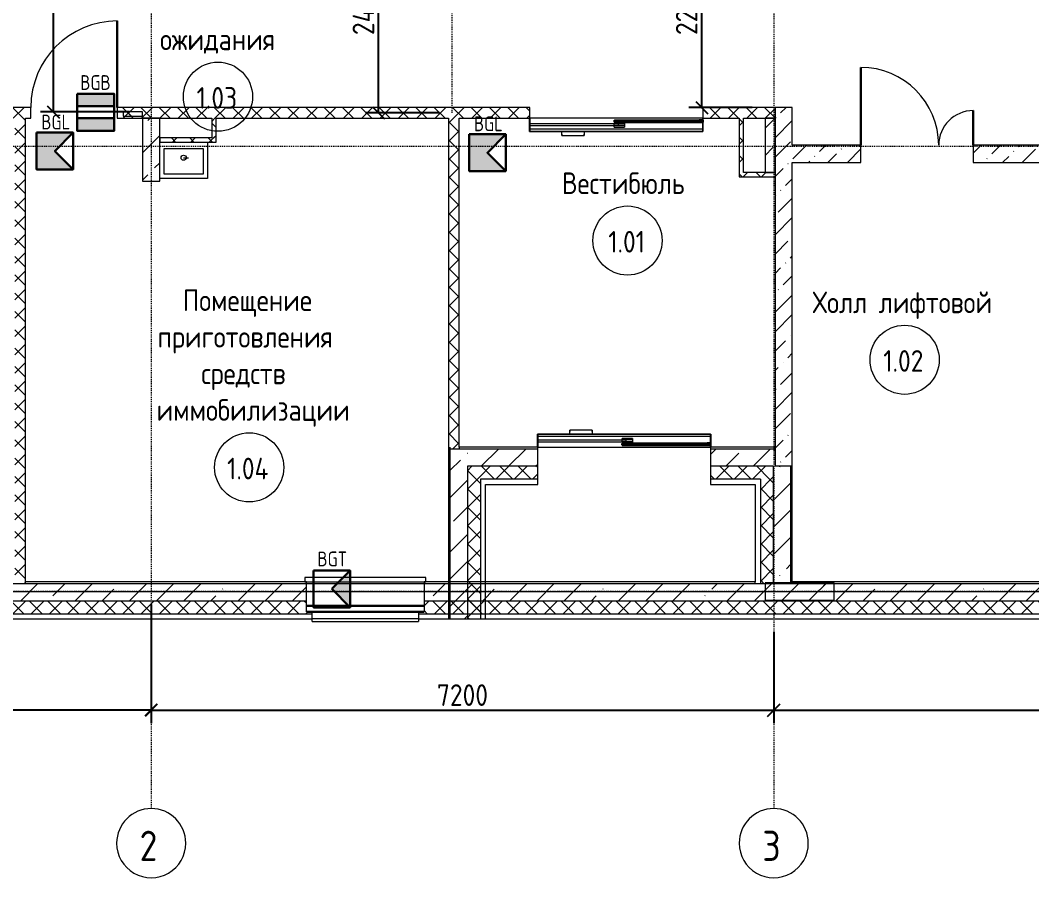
# Model space of a CAD drawing. Header units: millimetres. Extents: x -174154 to -170572, y -111302 to -109817.
# Drawn here: x -172474.2 to -172357.2, y -110327.1 to -110227.9 of the extents above; entities that cross this region are included whole.
import ezdxf

# ---------------------------------------------------------------- set-up
doc = ezdxf.new("R2010")
doc.units = ezdxf.units.MM
for name, pattern in [('ACAD_ISO02W100', [15, 12, -3]), ('ADSK_Линия сетки', [21, 12, -3, 3, -3]), ('ADSK_Штрих_ш3 п1_5', [4.5, 3, -1.5])]:
    doc.linetypes.add(name, pattern=pattern)
doc.layers.get('Defpoints').update_dxf_attribs({"color": 70})
for name, color, linetype, lineweight in [('!Подложка', 252, 'ACAD_ISO02W100', 25), ('Двери', 7, 'Continuous', 18), ('Кабель ПС', 20, 'ACAD_ISO02W100', 30), ('Марки помещений', 7, 'Continuous', 18), ('Окна', 7, 'Continuous', 18), ('ОПС', 1, 'Continuous', 30), ('Оси', 7, 'Continuous', 9), ('Остекление', 7, 'Continuous', 30), ('Отлив', 7, 'Continuous', 18), ('Панель', 7, 'Continuous', 18), ('Перекрытия', 7, 'Continuous', 18), ('Подоконник_Верхний брус', 7, 'Continuous', 18), ('ПС', 1, 'Continuous', 50), ('Размеры', 7, 'Continuous', 9), ('Сантехнические приборы', 7, 'Continuous', 18), ('Стены', 7, 'Continuous', 18), ('Стены разрез', 7, 'Continuous', 40), ('Стены штриховка', 7, 'Continuous', 18)]:
    doc.layers.add(name, color=color, linetype=linetype, lineweight=lineweight)
doc.layers.add('_Разделитель помещений_', color=4, linetype='ADSK_Штрих_ш3 п1_5', lineweight=40, true_color=0x00ffff)
doc.layers.add('PRSHEME', color=7, linetype='Continuous')
doc.styles.add('GOST Common', font='GOST Common.ttf', dxfattribs={"width": 0.9, "height": 250})
doc.styles.add('GOST Common_1', font='GOST Common.ttf', dxfattribs={"width": 0.9, "height": 350})
doc.styles.get("Standard").update_dxf_attribs({"font": 'GOST_A.TTF'})
doc.dimstyles.new('ADSK_Проверочный', dxfattribs={"dimscale": 304.8, "dimtxt": 251.428749, "dimasz": 0.463911, "dimexe": 0.492126, "dimexo": 0.492126, "dimgap": 0.164042, "dimtad": 1, "dimdec": 0, "dimdsep": 46, "dimtxsty": 'GOST Common', "dimblk1": 'OBLIQUE', "dimblk2": 'OBLIQUE', "dimsah": 1, "dimcen": 0.09, "dimazin": 0, "dimtfac": 1, "dimtdec": 4, "dimtix": 1, "dimtmove": 0, "dimatfit": 3, "dimfxl": 1, "dimtvp": 1, "dimtolj": 1, "dimtzin": 0, "dimarcsym": 2})
pattern_1 = [(45, (30280, 12305), (-106.066, 106.066), []), (135, (30280, 12305), (-106.066, -106.066), [])]
pattern_2 = [(45, (30280, 12305), (-314.309, 314.309), []), (45, (30594.3, 12305), (-314.309, 314.309), [222.25, -111.125])]
pattern_3 = [(45, (30280, 12305), (-314.309, 314.309), []), (45, (30594.3, 12305), (-314.309, 314.309), [555.625, -111.125, 3.353, -107.772])]
pattern_4 = [(45, (30280, 12305), (84.1903, 308.6967), [396.875, -79.375, 3.353, -76.022])]

# ---------------------------------------------------------------- blocks, each defined once
blk = doc.blocks.new('*U9')
at = {"layer": 'ОПС', "lineweight": 25, "ltscale": 10}
h = blk.add_hatch(color=5, dxfattribs=at)
h.dxf.hatch_style = 1
h.paths.add_polyline_path([(-0.1, 299.7), (-0.1, 0.5), (296.9, 0.5), (148.4, 150.1), (296.9, 299.7)])
at = {"layer": 'ОПС', "color": 5, "ltscale": 100}
blk.add_lwpolyline([(-0.1, 299.7), (296.9, 299.7), (296.9, 0.5), (-0.1, 0.5)], close=True, dxfattribs=at)
blk.add_lwpolyline([(296.9, 299.7), (148.4, 150.1), (296.9, 0.5)], dxfattribs=at)
at = {"layer": 'ПС', "color": 0, "ltscale": 300, "insert": (155.5, 385.2), "char_height": 120, "width": 171.598, "attachment_point": 5, "bg_fill": 3, "box_fill_scale": 1, "bg_fill_color": 256, "bg_fill_transparency": 0}
blk.add_mtext('BGL', dxfattribs=at)
blk = doc.blocks.new('ИОО')
at = {"layer": 'Кабель ПС', "ltscale": 100}
h = blk.add_hatch(color=5, dxfattribs=at)
h.dxf.hatch_style = 1
h.paths.add_polyline_path([(0, 0), (185, -186), (185, 186)])
at = {"layer": 'ОПС', "color": 5, "ltscale": 100}
for p, q in [((185, 186), (0, 0)), ((0, 0), (185, -186))]:
    blk.add_line(p, q, dxfattribs=at)
blk.add_lwpolyline([(-185, 186), (185, 186), (185, -186), (-185, -186)], close=True, dxfattribs=at)
blk = doc.blocks.new('*U8')
at = {"layer": 'Кабель ПС', "color": 20, "xscale": 0.803782661242815, "yscale": 0.803782661242815, "zscale": 0.803782661242815}
blk.add_blockref('ИОО', (148.3, 149.8), dxfattribs=at)
at = {"layer": 'ПС', "color": 0, "ltscale": 300, "insert": (151.5, 393.7), "char_height": 120, "width": 108.005, "attachment_point": 5, "bg_fill": 3, "box_fill_scale": 1, "bg_fill_color": 256, "bg_fill_transparency": 0}
blk.add_mtext('BGT', dxfattribs=at)
blk = doc.blocks.new('*U10')
at = {"layer": 'PRSHEME', "lineweight": 25}
for points in [[(0, 299.7), (298.1, 299.7), (298.1, 198.4), (0, 198.4)], [(0, 102.8), (298.1, 102.8), (298.1, 0), (0, 0)]]:
    blk.add_hatch(color=30, dxfattribs=at).paths.add_polyline_path(points)
at = {"layer": 'PRSHEME', "color": 30, "lineweight": 30}
for p, q in [((0, 198.4), (298.1, 198.4)), ((0, 102.8), (298.1, 102.8))]:
    blk.add_line(p, q, dxfattribs=at)
at = {"layer": 'PRSHEME', "color": 30, "lineweight": 25}
for points in [[(0, 299.7), (298.1, 299.7), (298.1, 198.4), (0, 198.4)], [(0, 102.8), (298.1, 102.8), (298.1, 0), (0, 0)]]:
    blk.add_lwpolyline(points, close=True, dxfattribs=at)
at = {"layer": 'PRSHEME', "color": 30, "lineweight": 30}
blk.add_lwpolyline([(0, 299.7), (298.1, 299.7), (298.1, 0), (0, 0)], close=True, dxfattribs=at)
at = {"layer": 'ПС', "color": 0, "ltscale": 300, "insert": (147.7, 391), "char_height": 120, "width": 178.902, "attachment_point": 5, "bg_fill": 3, "box_fill_scale": 1, "bg_fill_color": 256, "bg_fill_transparency": 0}
blk.add_mtext('BGB', dxfattribs=at)
blk = doc.blocks.new('SlidingDoor-dormakaba-AL501_SingleSliding-WallHosted - Frameless Glass Door - Sliding Right to Left-667233-В_АР_ПЭ_01 Этаж')
at = {"layer": 'Двери'}
for p, q in [((-1003, -368), (-1003, -215)), ((-1003, -215), (-1000, -215)), ((-1000, -215), (-1000, -368)), ((-1000, -368), (-1000, -215)), ((1000, -215), (-1000, -215)), ((1000, -368), (1000, -215)), ((1000, -215), (1003, -215)), ((1000, -215), (1000, -368)), ((1003, -215), (1003, -368)), ((-1003, -343), (-1003, -368)), ((-1000, -343), (-1003, -343)), ((-1000, -368), (-1000, -343)), ((-1000, -343), (-1000, -368)), ((1000, -343), (-1000, -343)), ((25, -238), (-960, -238)), ((-960, -238), (-960, -263)), ((-960, -263), (25, -263)), ((-95, -279), (-95, -273)), ((25, -273), (-95, -273)), ((-95, -300), (-95, -279)), ((-95, -279), (25, -279)), ((-95, -279), (25, -279)), ((-95, -318), (-95, -300)), ((-95, -300), (25, -300)), ((-95, -300), (25, -300)), ((-95, -318), (25, -318)), ((1000, -280), (-25, -280)), ((-25, -280), (-25, -299)), ((-25, -299), (1000, -299)), ((25, -263), (25, -238)), ((25, -273), (25, -279)), ((25, -279), (25, -300)), ((25, -300), (25, -318)), ((1000, -299), (1000, -280)), ((1000, -343), (1000, -368)), ((1000, -343), (1003, -343)), ((1000, -368), (1000, -343)), ((1003, -368), (1003, -343)), ((-1000, -368), (-1003, -368)), ((-1000, -368), (-1003, -368)), ((1000, -367), (-1000, -367)), ((1000, -367), (-1000, -367)), ((1000, -367), (-1000, -367)), ((1000, -367), (-1000, -367)), ((1000, -367), (-1000, -367)), ((1000, -367), (-1000, -367)), ((-1000, -368), (-1000, -367)), ((-1000, -367), (-1000, -368)), ((-1000, -368), (-1000, -367)), ((-1000, -367), (-1000, -368)), ((-1000, -368), (-1000, -367)), ((-1000, -367), (-1000, -368)), ((-1000, -368), (-1000, -367)), ((-1000, -367), (-1000, -368)), ((-1000, -368), (-1000, -367)), ((-1000, -367), (-1000, -368)), ((-1000, -368), (-1000, -367)), ((-1000, -367), (-1000, -368)), ((-1000, -368), (1000, -368)), ((1000, -368), (-1000, -368)), ((-1000, -368), (1000, -368)), ((1000, -368), (-1000, -368)), ((-1000, -368), (1000, -368)), ((1000, -368), (-1000, -368)), ((-1000, -368), (1000, -368)), ((1000, -368), (-1000, -368)), ((-1000, -368), (1000, -368)), ((1000, -368), (-1000, -368)), ((-1000, -368), (1000, -368)), ((1000, -368), (-1000, -368)), ((-1000, -368), (1000, -368)), ((1000, -368), (-1000, -368)), ((370, -398), (370, -368)), ((370, -368), (630, -368)), ((370, -398), (370, -413)), ((370, -413), (370, -398)), ((370, -413), (630, -413)), ((630, -368), (630, -398)), ((630, -398), (630, -413)), ((630, -413), (630, -398)), ((1000, -368), (1000, -367)), ((1000, -367), (1000, -368)), ((1000, -368), (1000, -367)), ((1000, -367), (1000, -368)), ((1000, -368), (1000, -367)), ((1000, -367), (1000, -368)), ((1000, -368), (1000, -367)), ((1000, -367), (1000, -368)), ((1000, -368), (1000, -367)), ((1000, -367), (1000, -368)), ((1000, -368), (1000, -367)), ((1000, -367), (1000, -368)), ((1003, -368), (1000, -368)), ((1000, -368), (1003, -368))]:
    blk.add_line(p, q, dxfattribs=at)
at = {"layer": 'Двери', "lineweight": 30}
for p, q in [((-960, -238), (-1000, -238)), ((-1000, -238), (-1000, -263)), ((-1000, -263), (-960, -263)), ((-960, -263), (-960, -238)), ((22, -241), (-960, -241)), ((-960, -241), (-960, -260)), ((-960, -260), (22, -260)), ((22, -260), (22, -241))]:
    blk.add_line(p, q, dxfattribs=at)
blk = doc.blocks.new('SlidingDoor-dormakaba-AL501_SingleSliding-WallHosted - Frameless Glass Door - Sliding Right to Left-656052-В_АР_ПЭ_01 Этаж')
at = {"layer": 'Двери'}
for p, q in [((630, 261), (370, 261)), ((370, 246), (370, 261)), ((370, 261), (370, 246)), ((370, 216), (370, 246)), ((630, 246), (630, 261)), ((630, 261), (630, 246)), ((630, 246), (630, 216)), ((-1003, 62), (-1003, 216)), ((-1003, 216), (-1003, 190)), ((-1003, 216), (-1000, 216)), ((-1003, 216), (-1000, 216)), ((-1003, 190), (-1000, 190)), ((-1000, 190), (-1000, 216)), ((-1000, 216), (-1000, 62)), ((-1000, 62), (-1000, 216)), ((-1000, 216), (-1000, 215)), ((-1000, 215), (-1000, 216)), ((-1000, 216), (-1000, 215)), ((-1000, 215), (-1000, 216)), ((-1000, 216), (-1000, 215)), ((-1000, 215), (-1000, 216)), ((-1000, 216), (-1000, 215)), ((-1000, 215), (-1000, 216)), ((-1000, 216), (-1000, 215)), ((-1000, 215), (-1000, 216)), ((-1000, 216), (-1000, 215)), ((-1000, 215), (-1000, 216)), ((-1000, 216), (-1000, 190)), ((-1000, 216), (1000, 216)), ((1000, 216), (-1000, 216)), ((1000, 216), (-1000, 216)), ((-1000, 216), (1000, 216)), ((1000, 216), (-1000, 216)), ((-1000, 216), (1000, 216)), ((1000, 216), (-1000, 216)), ((-1000, 216), (1000, 216)), ((1000, 216), (-1000, 216)), ((-1000, 216), (1000, 216)), ((1000, 216), (-1000, 216)), ((-1000, 216), (1000, 216)), ((1000, 216), (-1000, 216)), ((-1000, 216), (1000, 216)), ((-1000, 215), (1000, 215)), ((-1000, 215), (1000, 215)), ((-1000, 215), (1000, 215)), ((-1000, 215), (1000, 215)), ((-1000, 215), (1000, 215)), ((-1000, 215), (1000, 215)), ((-1000, 190), (1000, 190)), ((-95, 147), (-95, 165)), ((25, 165), (-95, 165)), ((-95, 126), (-95, 147)), ((25, 147), (-95, 147)), ((25, 147), (-95, 147)), ((-95, 120), (-95, 126)), ((25, 126), (-95, 126)), ((25, 126), (-95, 126)), ((-95, 120), (25, 120)), ((1000, 146), (-25, 146)), ((-25, 146), (-25, 127)), ((-25, 127), (1000, 127)), ((25, 165), (25, 147)), ((25, 147), (25, 126)), ((25, 126), (25, 120)), ((630, 216), (370, 216)), ((1000, 216), (1000, 190)), ((1000, 62), (1000, 216)), ((1000, 216), (1003, 216)), ((1003, 216), (1000, 216)), ((1000, 190), (1000, 216)), ((1000, 216), (1000, 215)), ((1000, 215), (1000, 216)), ((1000, 216), (1000, 215)), ((1000, 215), (1000, 216)), ((1000, 216), (1000, 215)), ((1000, 215), (1000, 216)), ((1000, 216), (1000, 215)), ((1000, 215), (1000, 216)), ((1000, 216), (1000, 215)), ((1000, 215), (1000, 216)), ((1000, 216), (1000, 215)), ((1000, 215), (1000, 216)), ((1000, 216), (1000, 62)), ((1003, 190), (1000, 190)), ((1000, 127), (1000, 146)), ((1003, 216), (1003, 62)), ((1003, 190), (1003, 216)), ((-1000, 62), (-1003, 62)), ((-1000, 62), (1000, 62)), ((-960, 110), (25, 110)), ((-960, 85), (-960, 110)), ((25, 85), (-960, 85)), ((25, 110), (25, 85)), ((1003, 62), (1000, 62))]:
    blk.add_line(p, q, dxfattribs=at)
at = {"layer": 'Двери', "lineweight": 30}
for p, q in [((-1000, 110), (-960, 110)), ((-1000, 85), (-1000, 110)), ((-960, 85), (-1000, 85)), ((-960, 110), (-960, 85)), ((-960, 107), (22, 107)), ((-960, 88), (-960, 107)), ((22, 88), (-960, 88)), ((22, 107), (22, 88))]:
    blk.add_line(p, q, dxfattribs=at)
blk = doc.blocks.new('AC_Дверь_Однопольная_ДеревяннаяНаружная_ГОСТ24698-81 - 960х2080h ГЛ-799321-В_АР_ПЭ_01 Этаж')
at = {"layer": 'Панель', "lineweight": 30}
blk.add_line((500, 62.5), (500, 1062.5), dxfattribs=at)
at = {"layer": 'Панель'}
blk.add_arc((500, 62.5), 1000, 90, 180, dxfattribs=at)
blk = doc.blocks.new('B2B_Окно_1створка - 1320х1460h-729009-В_АР_ПЭ_01 Этаж')
at = {"layer": 'Остекление'}
for p, q in [((-680, 135), (680, 135)), ((-680, 65), (680, 65))]:
    blk.add_line(p, q, dxfattribs=at)
blk = doc.blocks.new('В2В_Подоконник_ПВХ - ПВХ-717279-В_АР_ПЭ_01 Этаж')
at = {"layer": 'Подоконник_Верхний брус'}
for p, q in [((-680, -280), (-680, 0)), ((-680, 0), (680, 0)), ((680, 0), (680, -280)), ((-680, -280), (-700, -280)), ((-700, -280), (-700, -330)), ((-700, -330), (700, -330)), ((700, -280), (680, -280)), ((700, -330), (700, -280))]:
    blk.add_line(p, q, dxfattribs=at)
blk = doc.blocks.new('B2B_Отлив - Отлив_металлический-717280-В_АР_ПЭ_01 Этаж')
at = {"layer": 'Отлив'}
for p, q in [((-615, 1), (-615, 110)), ((615, 110), (-615, 110)), ((-615, 0), (-615, 1)), ((-615, 1), (615, 1)), ((-615, 1), (615, 1)), ((-615, 0), (615, 0)), ((615, 110), (615, 1)), ((615, 1), (615, 0))]:
    blk.add_line(p, q, dxfattribs=at)
blk = doc.blocks.new('AC_Дверь_Двупольная_ПВХ - 1260х2080h М-799338-В_АР_ПЭ_01 Этаж')
at = {"layer": 'Панель', "lineweight": 30}
for p, q in [((-650, 100), (-650, 1000)), ((650, 100), (650, 500))]:
    blk.add_line(p, q, dxfattribs=at)
at = {"layer": 'Панель'}
for centre, radius, start, end in [((-650, 100), 900, 360, 90), ((650, 100), 400, 90, 180)]:
    blk.add_arc(centre, radius, start, end, dxfattribs=at)
blk = doc.blocks.new('ADSK_Умывальник со смесителем - Умывальник-246140-В_АР_ПЭ_01 Этаж')
at = {"layer": 'Сантехнические приборы'}
for p, q in [((-275, -420), (-275, 0)), ((-275, 0), (275, 0)), ((275, 0), (275, -420)), ((-225, -370), (-225, -75)), ((-225, -75), (225, -75)), ((225, -75), (225, -370)), ((0, -180), (57, -180)), ((275, -420), (-275, -420)), ((225, -370), (-225, -370))]:
    blk.add_line(p, q, dxfattribs=at)
blk.add_circle((0, -180), 30, dxfattribs=at)
blk = doc.blocks.new('Ось сетки - D8-4846-В_АР_ПЭ_01 Этаж')
at = {"layer": 'Оси', "lineweight": 18}
for start, end in [(360, 180), (180, 360)]:
    blk.add_arc((0, 0), 4, start, end, dxfattribs=at)
blk = doc.blocks.new('ADSK_Марка_Помещение_2_ГОСТ21-501-2011 - Имя и Категория-86712-В_АР_ПЭ_01 Этаж')
at = {"layer": 'Марки помещений'}
blk.add_circle((0, 0), 4, dxfattribs=at)
blk = doc.blocks.new('_Oblique')
at = {"color": 0, "linetype": 'ByBlock', "lineweight": -2}
blk.add_line((-0.5, -0.5), (0.5, 0.5), dxfattribs=at)
blk = doc.blocks.new('*D483')
at = {"layer": 'Defpoints', "color": 0, "transparency": 16777216}
for p in [(7830, 0), (15030, 0), (15030, -1057)]:
    blk.add_point(p, dxfattribs=at)
at = {"layer": 'Размеры', "color": 0, "lineweight": -2, "transparency": 16777216}
for p, q in [((7830, -150), (7830, -1207)), ((15030, -150), (15030, -1207)), ((7830, -1057), (15030, -1057))]:
    blk.add_line(p, q, dxfattribs=at)
at = {"layer": 'Размеры', "color": 0, "lineweight": -2, "transparency": 16777216, "xscale": 141.4, "yscale": 141.4, "zscale": 141.4, "rotation": 180}
blk.add_blockref('_Oblique', (7830, -1057), dxfattribs=at)
at = {"layer": 'Размеры', "color": 0, "lineweight": -2, "transparency": 16777216, "xscale": 141.4, "yscale": 141.4, "zscale": 141.4}
blk.add_blockref('_Oblique', (15030, -1057), dxfattribs=at)
at = {"layer": 'Размеры', "color": 0, "transparency": 16777216, "insert": (11430, -882), "char_height": 250, "width": 756.84, "attachment_point": 5, "style": 'GOST Common'}
blk.add_mtext('\\A1;7200', dxfattribs=at)
blk = doc.blocks.new('*D484')
at = {"layer": 'Defpoints', "color": 0, "transparency": 16777216}
for p in [(330, 315), (7830, 315), (7830, -1052)]:
    blk.add_point(p, dxfattribs=at)
at = {"layer": 'Размеры', "color": 0, "lineweight": -2, "transparency": 16777216}
for p, q in [((330, 165), (330, -1202)), ((7830, 165), (7830, -1202)), ((330, -1052), (7830, -1052))]:
    blk.add_line(p, q, dxfattribs=at)
at = {"layer": 'Размеры', "color": 0, "lineweight": -2, "transparency": 16777216, "xscale": 141.4, "yscale": 141.4, "zscale": 141.4, "rotation": 180}
blk.add_blockref('_Oblique', (330, -1052), dxfattribs=at)
at = {"layer": 'Размеры', "color": 0, "lineweight": -2, "transparency": 16777216, "xscale": 141.4, "yscale": 141.4, "zscale": 141.4}
blk.add_blockref('_Oblique', (7830, -1052), dxfattribs=at)
at = {"layer": 'Размеры', "color": 0, "transparency": 16777216, "insert": (4080, -877), "char_height": 250, "width": 756.84, "attachment_point": 5, "style": 'GOST Common'}
blk.add_mtext('\\A1;7500', dxfattribs=at)
blk = doc.blocks.new('*D485')
at = {"layer": 'Defpoints', "color": 0, "transparency": 16777216}
for p in [(15030, 0), (22230, 0), (22230, -1057)]:
    blk.add_point(p, dxfattribs=at)
at = {"layer": 'Размеры', "color": 0, "lineweight": -2, "transparency": 16777216}
for p, q in [((15030, -150), (15030, -1207)), ((22230, -150), (22230, -1207)), ((15030, -1057), (22230, -1057))]:
    blk.add_line(p, q, dxfattribs=at)
at = {"layer": 'Размеры', "color": 0, "lineweight": -2, "transparency": 16777216, "xscale": 141.4, "yscale": 141.4, "zscale": 141.4, "rotation": 180}
blk.add_blockref('_Oblique', (15030, -1057), dxfattribs=at)
at = {"layer": 'Размеры', "color": 0, "lineweight": -2, "transparency": 16777216, "xscale": 141.4, "yscale": 141.4, "zscale": 141.4}
blk.add_blockref('_Oblique', (22230, -1057), dxfattribs=at)
at = {"layer": 'Размеры', "color": 0, "transparency": 16777216, "insert": (18630, -882), "char_height": 250, "width": 756.84, "attachment_point": 5, "style": 'GOST Common'}
blk.add_mtext('\\A1;7200', dxfattribs=at)
blk = doc.blocks.new('*D493')
at = {"layer": 'Defpoints', "color": 0, "transparency": 16777216}
for p in [(6698, 8765), (7830, 8765), (7730, 5865)]:
    blk.add_point(p, dxfattribs=at)
at = {"layer": 'Размеры', "color": 0, "lineweight": -2, "transparency": 16777216}
for p, q in [((7680, 8765), (6548, 8765)), ((6698, 5865), (6698, 8765)), ((7580, 5865), (6548, 5865))]:
    blk.add_line(p, q, dxfattribs=at)
at = {"layer": 'Размеры', "color": 0, "lineweight": -2, "transparency": 16777216, "xscale": 141.4, "yscale": 141.4, "zscale": 141.4}
for p, rotation in [((6698, 8765), 90), ((6698, 5865), 270)]:
    blk.add_blockref('_Oblique', p, dxfattribs=dict(at, rotation=rotation))
at = {"layer": 'Размеры', "color": 0, "lineweight": 20, "transparency": 16777216, "insert": (6523, 7315), "char_height": 250, "width": 756.84, "attachment_point": 5, "rotation": 90, "style": 'GOST Common'}
blk.add_mtext('\\A1;2900', dxfattribs=at)
blk = doc.blocks.new('*D494')
at = {"layer": 'Defpoints', "color": 0, "transparency": 16777216}
for p in [(14198, 8185), (15130, 8185), (14930, 5915)]:
    blk.add_point(p, dxfattribs=at)
at = {"layer": 'Размеры', "color": 0, "lineweight": -2, "transparency": 16777216}
for p, q in [((14980, 8185), (14048, 8185)), ((14198, 5915), (14198, 8185)), ((14780, 5915), (14048, 5915))]:
    blk.add_line(p, q, dxfattribs=at)
at = {"layer": 'Размеры', "color": 0, "lineweight": -2, "transparency": 16777216, "xscale": 141.4, "yscale": 141.4, "zscale": 141.4}
for p, rotation in [((14198, 8185), 90), ((14198, 5915), 270)]:
    blk.add_blockref('_Oblique', p, dxfattribs=dict(at, rotation=rotation))
at = {"layer": 'Размеры', "color": 0, "lineweight": 20, "transparency": 16777216, "insert": (14023, 7050), "char_height": 250, "width": 756.84, "attachment_point": 5, "rotation": 90, "style": 'GOST Common'}
blk.add_mtext('\\A1;2270', dxfattribs=at)
blk = doc.blocks.new('*D479')
at = {"layer": 'Defpoints', "color": 0, "transparency": 16777216}
for p in [(9878, 8255), (10459, 8255), (11313, 5855)]:
    blk.add_point(p, dxfattribs=at)
at = {"layer": 'Размеры', "color": 0, "lineweight": -2, "transparency": 16777216}
for p, q in [((10028, 8255), (10609, 8255)), ((10459, 5855), (10459, 8255)), ((11163, 5855), (10309, 5855))]:
    blk.add_line(p, q, dxfattribs=at)
at = {"layer": 'Размеры', "color": 0, "lineweight": -2, "transparency": 16777216, "xscale": 141.4, "yscale": 141.4, "zscale": 141.4}
for p, rotation in [((10459, 8255), 90), ((10459, 5855), 270)]:
    blk.add_blockref('_Oblique', p, dxfattribs=dict(at, rotation=rotation))
at = {"layer": 'Размеры', "color": 0, "lineweight": 20, "transparency": 16777216, "insert": (10284, 7055), "char_height": 250, "width": 782.41, "attachment_point": 5, "rotation": 90, "style": 'GOST Common'}
blk.add_mtext('\\A1;2400', dxfattribs=at)
blk = doc.blocks.new('A$Cb2ab8b70')
at = {"layer": 'Стены', "lineweight": 20, "true_color": 0x636466}
h = blk.add_hatch(dxfattribs=at)
h.set_pattern_fill('FP_3', color=251, style=0, pattern_type=2)
h.set_pattern_definition(pattern_2)
h.paths.add_polyline_path([(7730, 5065), (7930, 5065), (7930, 5792.5), (7730, 5792.5)])
h = blk.add_hatch(dxfattribs=at)
h.set_pattern_fill('FP_3', color=251, style=0, pattern_type=2)
h.set_pattern_definition(pattern_2)
h.paths.add_polyline_path([(15045, 5165), (15045, 5792.5), (14930, 5792.5), (14930, 5165)])
h = blk.add_hatch(dxfattribs=at)
h.set_pattern_fill('FP_3', color=251, style=0, pattern_type=2)
h.set_pattern_definition(pattern_2)
h.paths.add_polyline_path([(14930, 215), (15730, 215), (15730, 415), (14930, 415)])
at = {"layer": 'Стены разрез', "lineweight": 20, "true_color": 0x636466}
h = blk.add_hatch(dxfattribs=at)
h.set_pattern_fill('FP_1', color=251, style=0, pattern_type=2)
h.set_pattern_definition(pattern_1)
h.paths.add_polyline_path([(14930, 5792.5), (15045, 5792.5), (15045, 5917.5), (14208.7, 5917.5), (14208.7, 5792.5), (14680, 5792.5)])
h.paths.add_polyline_path([(7730, 5792.5), (12208.7, 5792.5), (12208.7, 5917.5), (7437.5, 5917.5), (7437.5, 5792.5)])
h.paths.add_polyline_path([(4792.5, 5792.5), (4792.5, 5917.5), (3227.5, 5917.5), (3227.5, 5792.5), (3352.5, 5792.5)])
h.paths.add_polyline_path([(6437.5, 5792.5), (6437.5, 5917.5), (5792.5, 5917.5), (5792.5, 5792.5), (6377.5, 5792.5)])
h = blk.add_hatch(dxfattribs=at)
h.set_pattern_fill('FP_1', color=251, style=0, pattern_type=2)
h.set_pattern_definition(pattern_1)
h.paths.add_polyline_path([(7730, 5815), (7730, 5865), (7505, 5865), (7505, 5815)])
h = blk.add_hatch(dxfattribs=at)
h.set_pattern_fill('FP_2', color=251, style=0, pattern_type=2)
h.set_pattern_definition(pattern_4)
h.paths.add_polyline_path([(15225, 1765), (15245, 1765), (15245, 5917.5), (15045, 5917.5), (15045, 1765)])
h = blk.add_hatch(dxfattribs=at)
h.set_pattern_fill('FP_1', color=251, style=0, pattern_type=2)
h.set_pattern_definition(pattern_1)
h.paths.add_polyline_path([(6252.5, 410), (6377.5, 410), (6377.5, 5792.5), (6252.5, 5792.5), (6252.5, 430)])
h = blk.add_hatch(dxfattribs=at)
h.set_pattern_fill('FP_1', color=251, style=0, pattern_type=2)
h.set_pattern_definition(pattern_1)
h.paths.add_polyline_path([(8530, 5565), (8580, 5565), (8580, 5792.5), (8530, 5792.5)])
h = blk.add_hatch(dxfattribs=at)
h.set_pattern_fill('FP_1', color=251, style=0, pattern_type=2)
h.set_pattern_definition(pattern_1)
h.paths.add_polyline_path([(11392.5, 1965), (11392.5, 5792.5), (11267.5, 5792.5), (11267.5, 1965), (11287.5, 1965)])
h = blk.add_hatch(dxfattribs=at)
h.set_pattern_fill('FP_1', color=251, style=0, pattern_type=2)
h.set_pattern_definition(pattern_1)
h.paths.add_polyline_path([(14680, 5115), (14680, 5792.5), (14630, 5792.5), (14630, 5115)])
h = blk.add_hatch(dxfattribs=at)
h.set_pattern_fill('FP_1', color=251, style=0, pattern_type=2)
h.set_pattern_definition(pattern_1)
h.paths.add_polyline_path([(7930, 5515), (8580, 5515), (8580, 5565), (7930, 5565)])
h = blk.add_hatch(dxfattribs=at)
h.set_pattern_fill('FP_2', color=251, style=0, pattern_type=2)
h.set_pattern_definition(pattern_4)
h.paths.add_polyline_path([(18360.2, 5280), (18602.5, 5280), (18602.5, 5480), (17337.5, 5480), (17337.5, 5280)])
h.paths.add_polyline_path([(15245, 5280), (16037.5, 5280), (16037.5, 5480), (15245, 5480)])
h = blk.add_hatch(dxfattribs=at)
h.set_pattern_fill('FP_1', color=251, style=0, pattern_type=2)
h.set_pattern_definition(pattern_1)
h.paths.add_polyline_path([(14680, 5115), (15045, 5115), (15045, 5165), (14680, 5165)])
h = blk.add_hatch(dxfattribs=at)
h.set_pattern_fill('FP_4', color=251, style=0, pattern_type=2)
h.set_pattern_definition(pattern_3)
h.paths.add_polyline_path([(11287.5, 0), (11487.5, 0), (11487.5, 1965), (11287.5, 1965), (11287.5, 688.1)])
h = blk.add_hatch(dxfattribs=at)
h.set_pattern_fill('FP_4', color=251, style=0, pattern_type=2)
h.set_pattern_definition(pattern_3)
h.paths.add_polyline_path([(15025, 1765), (15045, 1765), (15045, 1965), (14300, 1965), (14300, 1765), (14524.8, 1765)])
h.paths.add_polyline_path([(11637.5, 1765), (12300, 1765), (12300, 1965), (11487.5, 1965), (11487.5, 1765)])
h = blk.add_hatch(dxfattribs=at)
h.set_pattern_fill('FP_1', color=251, style=0, pattern_type=2)
h.set_pattern_definition(pattern_1)
h.paths.add_polyline_path([(11487.5, 0), (11637.5, 0), (11637.5, 1765), (11487.5, 1765), (11487.5, 688.1)])
h = blk.add_hatch(dxfattribs=at)
h.set_pattern_fill('FP_1', color=251, style=0, pattern_type=2)
h.set_pattern_definition(pattern_1)
h.paths.add_polyline_path([(15025, 1615), (15025, 1765), (14300, 1765), (14300, 1615), (14875, 1615)])
h.paths.add_polyline_path([(12300, 1615), (12300, 1765), (11637.5, 1765), (11637.5, 1615), (11697.5, 1615)])
h = blk.add_hatch(dxfattribs=at)
h.set_pattern_fill('FP_4', color=251, style=0, pattern_type=2)
h.set_pattern_definition(pattern_3)
h.paths.add_polyline_path([(15025, 410), (15225, 410), (15225, 1765), (15025, 1765), (15025, 430)])
h = blk.add_hatch(dxfattribs=at)
h.set_pattern_fill('FP_1', color=251, style=0, pattern_type=2)
h.set_pattern_definition(pattern_1)
h.paths.add_polyline_path([(14875, 410), (15025, 410), (15025, 1615), (14875, 1615), (14875, 430)])
h = blk.add_hatch(dxfattribs=at)
h.set_pattern_fill('FP_4', color=251, style=0, pattern_type=2)
h.set_pattern_definition(pattern_3)
h.paths.add_polyline_path([(15025, 210), (15025, 410), (10985, 410), (10985, 210), (15004.2, 210)])
h.paths.add_polyline_path([(9625, 210), (9625, 410), (5610, 410), (5610, 210), (6854.1, 210)])
h.paths.add_polyline_path([(2320, 210), (4250, 210), (4250, 410), (2320, 410)])
h.paths.add_polyline_path([(960, 210), (960, 410), (210, 410), (210, 210)])
h = blk.add_hatch(dxfattribs=at)
h.set_pattern_fill('FP_4', color=251, style=0, pattern_type=2)
h.set_pattern_definition(pattern_3)
h.paths.add_polyline_path([(30130, 210), (30130, 410), (27234, 410), (27234, 210), (30110, 210)])
h.paths.add_polyline_path([(27034, 210), (27034, 410), (22302.5, 410), (22302.5, 210), (26030.9, 210)])
h.paths.add_polyline_path([(22102.5, 210), (22102.5, 410), (18802.5, 410), (18802.5, 210)])
h.paths.add_polyline_path([(18602.5, 210), (18602.5, 410), (15025, 410), (15025, 210), (18360.2, 210)])
h = blk.add_hatch(dxfattribs=at)
h.set_pattern_fill('FP_1', color=251, style=0, pattern_type=2)
h.set_pattern_definition(pattern_1)
h.paths.add_polyline_path([(14815, 60), (14875, 60), (14875, 210), (10985, 210), (10985, 80), (10920, 80), (10920, 60), (14524.8, 60)])
h.paths.add_polyline_path([(9690, 60), (9690, 80), (9625, 80), (9625, 210), (5610, 210), (5610, 80), (5545, 80), (5545, 60), (6854.1, 60)])
h.paths.add_polyline_path([(3018.8, 60), (4315, 60), (4315, 80), (4250, 80), (4250, 210), (2320, 210), (2320, 80), (2255, 80), (2255, 60)])
h.paths.add_polyline_path([(60, 60), (1025, 60), (1025, 80), (960, 80), (960, 210), (60, 210)])
h = blk.add_hatch(dxfattribs=at)
h.set_pattern_fill('FP_1', color=251, style=0, pattern_type=2)
h.set_pattern_definition(pattern_1)
h.paths.add_polyline_path([(29866.2, 60), (30330, 60), (30330, 210), (14875, 210), (14875, 60), (26030.9, 60)])
at = {"layer": '_Разделитель помещений_', "color": 251, "lineweight": 20, "true_color": 0x636466}
blk.add_line((11312.5, 5855), (11312.5, 8827.5), dxfattribs=at)
at = {"layer": 'Оси', "linetype": 'ADSK_Линия сетки'}
for p, q in [((7830, 16592.9), (7830, -2195)), ((15030, 16592.9), (15030, -2195)), ((32579.7, 5465), (-1856.4, 5465)), ((32780, 315), (-1856.4, 315))]:
    blk.add_line(p, q, dxfattribs=at)
at = {"layer": 'Перекрытия', "color": 251, "lineweight": 20, "true_color": 0x636466}
blk.add_line((330, 315), (30230, 315), dxfattribs=at)
at = {"layer": 'Стены', "color": 251, "lineweight": 20, "true_color": 0x636466}
for p, q in [((7930, 5792.5), (7730, 5792.5)), ((7730, 5792.5), (7930, 5792.5)), ((14930, 5792.5), (15045, 5792.5)), ((15045, 5792.5), (14930, 5792.5)), ((15045, 5165), (15045, 5792.5)), ((7930, 5515), (7930, 5565)), ((7930, 5565), (7930, 5515)), ((14930, 5165), (15045, 5165)), ((11287.5, 0), (11287.5, 1985)), ((0, 410), (30110, 410)), ((9625, 430), (10985, 430)), ((10920, 0), (9690, 0))]:
    blk.add_line(p, q, dxfattribs=at)
at = {"layer": 'Стены разрез', "color": 251, "lineweight": 20, "true_color": 0x636466}
for p, q in [((6437.5, 5917.5), (5792.5, 5917.5)), ((6437.5, 5792.5), (6437.5, 5917.5)), ((12208.7, 5917.5), (7437.5, 5917.5)), ((7437.5, 5917.5), (7437.5, 5792.5)), ((7730, 5865), (7505, 5865)), ((7505, 5865), (7505, 5815)), ((7730, 5815), (7730, 5865)), ((12208.7, 5792.5), (12208.7, 5917.5)), ((15245, 5917.5), (14208.7, 5917.5)), ((14208.7, 5917.5), (14208.7, 5792.5)), ((15245, 5480), (15245, 5917.5)), ((6377.5, 430), (6377.5, 5792.5)), ((6377.5, 5792.5), (6437.5, 5792.5)), ((7437.5, 5792.5), (7730, 5792.5)), ((7505, 5815), (7730, 5815)), ((7730, 5792.5), (7730, 5065)), ((7930, 5565), (7930, 5792.5)), ((7930, 5792.5), (8530, 5792.5)), ((8530, 5792.5), (8530, 5565)), ((8580, 5792.5), (11267.5, 5792.5)), ((8580, 5515), (8580, 5792.5)), ((11267.5, 5792.5), (11267.5, 0)), ((11392.5, 1985), (11392.5, 5792.5)), ((11392.5, 5792.5), (12208.7, 5792.5)), ((14208.7, 5792.5), (14630, 5792.5)), ((14630, 5792.5), (14630, 5115)), ((14680, 5792.5), (14930, 5792.5)), ((14680, 5165), (14680, 5792.5)), ((14930, 5792.5), (14930, 5165)), ((8530, 5565), (7930, 5565)), ((7930, 5065), (7930, 5515)), ((7930, 5515), (8580, 5515)), ((16037.5, 5480), (15245, 5480)), ((16037.5, 5280), (16037.5, 5480)), ((17337.5, 5480), (17337.5, 5280)), ((21830, 5480), (17337.5, 5480)), ((15245, 430), (15245, 5280)), ((15245, 5280), (16037.5, 5280)), ((17337.5, 5280), (18602.5, 5280)), ((14930, 5165), (14680, 5165)), ((7730, 5065), (7930, 5065)), ((14630, 5115), (15045, 5115)), ((15045, 5115), (15045, 1985)), ((12300, 1985), (11392.5, 1985)), ((12300, 1555), (12300, 1985)), ((15045, 1985), (14300, 1985)), ((14300, 1985), (14300, 1555)), ((11697.5, 0), (11697.5, 1555)), ((11697.5, 1555), (12300, 1555)), ((14300, 1555), (14815, 1555)), ((14815, 1555), (14815, 430)), ((9625, 430), (6377.5, 430)), ((9625, 80), (9625, 430)), ((14815, 430), (10985, 430)), ((10985, 430), (10985, 80)), ((15730, 415), (14930, 415)), ((14930, 415), (14930, 215)), ((18602.5, 430), (15245, 430)), ((15730, 215), (15730, 415)), ((14930, 215), (15730, 215)), ((9690, 80), (9625, 80)), ((9690, 0), (9690, 80)), ((10985, 80), (10920, 80)), ((10920, 80), (10920, 0)), ((5545, 0), (9690, 0)), ((10920, 0), (30540, 0))]:
    blk.add_line(p, q, dxfattribs=at)
at = {"layer": 'Стены штриховка', "color": 251, "lineweight": 20, "true_color": 0x636466}
for p, q in [((15045, 5917.5), (15045, 5115)), ((15045, 5165), (14930, 5165)), ((12300, 1965), (11267.5, 1965)), ((11392.5, 1985), (11392.5, 1965)), ((15045, 1965), (14300, 1965)), ((15045, 1985), (15045, 1765)), ((11487.5, 1765), (11487.5, 0)), ((12300, 1765), (11487.5, 1765)), ((15025, 1765), (14300, 1765)), ((15025, 1765), (15025, 410)), ((15245, 1765), (15045, 1765)), ((15225, 1765), (15225, 410)), ((11637.5, 1615), (11637.5, 0)), ((12300, 1615), (11637.5, 1615)), ((14875, 1615), (14300, 1615)), ((14875, 1615), (14875, 410)), ((6377.5, 410), (6377.5, 430)), ((14815, 410), (14815, 430)), ((5610, 210), (9625, 210)), ((10985, 210), (30330, 210)), ((5545, 60), (9690, 60)), ((10920, 60), (30480, 60))]:
    blk.add_line(p, q, dxfattribs=at)
at = {"layer": 'Двери', "color": 251, "lineweight": 20, "true_color": 0x636466}
for name, p in [('AC_Дверь_Однопольная_ДеревяннаяНаружная_ГОСТ24698-81 - 960х2080h ГЛ-799321-В_АР_ПЭ_01 Этаж', (6937.5, 5855)), ('AC_Дверь_Двупольная_ПВХ - 1260х2080h М-799338-В_АР_ПЭ_01 Этаж', (16687.5, 5380))]:
    blk.add_blockref(name, p, dxfattribs=at)
at = {"layer": 'Двери', "color": 251, "lineweight": 20, "true_color": 0x636466, "rotation": 180}
for name, p in [('SlidingDoor-dormakaba-AL501_SingleSliding-WallHosted - Frameless Glass Door - Sliding Right to Left-656052-В_АР_ПЭ_01 Этаж', (13208.7, 5855)), ('SlidingDoor-dormakaba-AL501_SingleSliding-WallHosted - Frameless Glass Door - Sliding Right to Left-667233-В_АР_ПЭ_01 Этаж', (13300, 1770))]:
    blk.add_blockref(name, p, dxfattribs=at)
at = {"layer": 'Марки помещений', "color": 251, "lineweight": 20, "true_color": 0x636466, "xscale": 99.99999999999993, "yscale": 99.99999999999993, "zscale": 99.99999999999993}
for p in [(8601.6, 6041.1), (13339, 4376.6), (16543.5, 2997.7), (8963.4, 1752.7)]:
    blk.add_blockref('ADSK_Марка_Помещение_2_ГОСТ21-501-2011 - Имя и Категория-86712-В_АР_ПЭ_01 Этаж', p, dxfattribs=at)
at = {"layer": 'Окна', "color": 251, "lineweight": 20, "true_color": 0x636466, "rotation": 180}
for name, p in [('В2В_Подоконник_ПВХ - ПВХ-717279-В_АР_ПЭ_01 Этаж', (10305, 150)), ('B2B_Окно_1створка - 1320х1460h-729009-В_АР_ПЭ_01 Этаж', (10305, 215)), ('B2B_Отлив - Отлив_металлический-717280-В_АР_ПЭ_01 Этаж', (10305, 80))]:
    blk.add_blockref(name, p, dxfattribs=at)
at = {"layer": 'Оси', "lineweight": 18, "xscale": 99.99999999999993, "yscale": 99.99999999999993, "zscale": 99.99999999999993, "rotation": 180}
for p in [(7830, -2595), (15030, -2595)]:
    blk.add_blockref('Ось сетки - D8-4846-В_АР_ПЭ_01 Этаж', p, dxfattribs=at)
at = {"layer": 'Сантехнические приборы', "color": 251, "lineweight": 20, "true_color": 0x636466}
blk.add_blockref('ADSK_Умывальник со смесителем - Умывальник-246140-В_АР_ПЭ_01 Этаж', (8205, 5515), dxfattribs=at)
at = {"layer": 'Марки помещений', "color": 251, "lineweight": 20, "true_color": 0x636466, "char_height": 250, "attachment_point": 1, "style": 'GOST Common'}
for s, insert, width in [('ожидания', (7932.1, 6829.4), 1630.632), ('1.03', (8354.9, 6152.5), 606.076), ('Вестибюль', (12580.1, 5165.2), 1847.088), ('1.01', (13116.1, 4488), 548.354), ('Помещение', (8195.4, 3811.4), 1875.949), ('Холл', (15480.9, 3786.4), 829.747), ('лифтовой', (16242.9, 3786.4), 1659.493), ('приготовления', (7903.7, 3388.1), 2583.037), ('1.02', (16296.7, 3109.1), 606.076), ('средств', (8409.7, 2964.7), 1356.455), ('иммобилизации', (7891.7, 2541.4), 2604.683), ('1.04', (8707.6, 1864.1), 627.721)]:
    blk.add_mtext(s, dxfattribs=dict(at, insert=insert, width=width))
at = {"layer": 'Оси', "char_height": 350, "attachment_point": 1, "style": 'GOST Common_1'}
for s, insert, width in [('\\fGOST Common|b0|i0|c204|p34|;\\W.9;2', (7695.6, -2451.1), 274.177), ('\\fGOST Common|b0|i0|c204|p34|;\\W.9;3', (14898.7, -2451.1), 266.962)]:
    blk.add_mtext(s, dxfattribs=dict(at, insert=insert, width=width))
at = {"layer": 'Размеры', "color": 251, "lineweight": 20, "true_color": 0x636466}
for base, p1, p2, override, picture, middle in [((6697.8, 8765), (7730, 5865), (7830, 8765), {"dimpost": '<>', "dimfxl": 2901.723626}, '*D493', (6522.8, 7315)), ((10458.7, 8255), (11312.5, 5855), (9877.5, 8255), {"dimpost": '<>', "dimfxl": 2796.287592}, '*D479', (10283.7, 7055)), ((14197.7, 8185.2), (14930, 5915), (15130, 8185.2), {"dimpost": '<>', "dimfxl": 2278.944131}, '*D494', (14022.7, 7050.1))]:
    dim = blk.add_linear_dim(base=base, p1=p1, p2=p2, angle=90, dimstyle='ADSK_Проверочный', override=override, dxfattribs=at)
    dim.commit()
    dim.dimension.update_dxf_attribs({"geometry": picture, "text_midpoint": middle})
at = {"layer": 'Размеры'}
for base, p1, p2, override, picture, middle in [((7830, -1051.8), (330, 315), (7830, 315), {"dimpost": '<>', "dimfxl": 7500.000127}, '*D484', (4080, -876.8)), ((15030, -1056.8), (7830, 0), (15030, 0), {"dimpost": '<>', "dimfxl": 7199.999873}, '*D483', (11430, -881.8)), ((22230, -1056.8), (15030, 0), (22230, 0), {"dimpost": '<>', "dimfxl": 7200}, '*D485', (18630, -881.8))]:
    dim = blk.add_linear_dim(base=base, p1=p1, p2=p2, dimstyle='ADSK_Проверочный', override=override, dxfattribs=at)
    dim.commit()
    dim.dimension.update_dxf_attribs({"geometry": picture, "text_midpoint": middle})

msp = doc.modelspace()

# ---------------------------------------------------------------- block references
at = {"layer": 'ПС', "color": 0, "xscale": 0.01424277820484836, "yscale": 0.01424277820484836, "zscale": 0.01424277820484836}
for name, p in [('*U9', (-172472.35, -110245.14)), ('*U9', (-172422.31, -110245.34)), ('*U8', (-172440.31, -110295.8))]:
    msp.add_blockref(name, p, dxfattribs=at)

# ---------------------------------------------------------------- next in the draw order: block references
msp.add_blockref('*U10', (-172467.64, -110240.65), dxfattribs=at)

# ---------------------------------------------------------------- next in the draw order: block references
at = {"layer": '!Подложка', "ltscale": 20, "xscale": 0.01, "yscale": 0.01, "zscale": 0.01}
msp.add_blockref('A$Cb2ab8b70', (-172537.39, -110297.13), dxfattribs=at)

doc.saveas('drawing.dxf')
